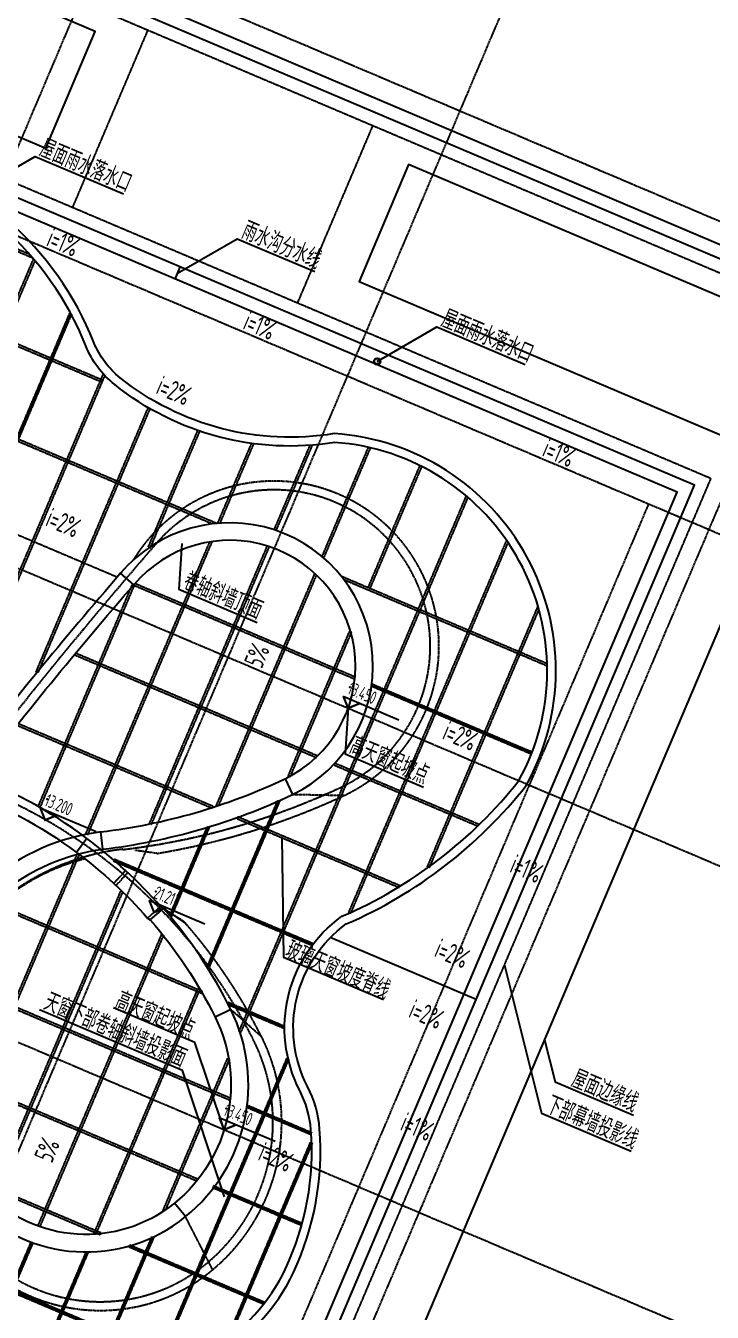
# Model space of a CAD drawing. Extents: x 11778731 to 12222456, y -6694179 to -6314888.
# Drawn here: x 11944382 to 11960114, y -6481423 to -6451944 of the extents above; entities that cross this region are included whole.
import ezdxf
from ezdxf.enums import TextEntityAlignment as Align

# ---------------------------------------------------------------- set-up
doc = ezdxf.new("R2010")
doc.units = 0
doc.header["$LTSCALE"] = 10
doc.header["$MEASUREMENT"] = 0
for name, pattern in [('A3-RG-axis-100$0$CENTER', [2, 1.25, -0.25, 0.25, -0.25]), ('A3-RI-RF(顶视)$0$A3-RM-RF$0$DASH', [0.35, 0.25, -0.1]), ('A3-RI-RF(顶视)$0$CENTER', [2, 1.25, -0.25, 0.25, -0.25]), ('A3-RI-RF(顶视)$0$DASH', [0.35, 0.25, -0.1]), ('A3-RI-RF(顶视)$0$DOTE', [2.42, 2, -0.2, 0.02, -0.2])]:
    doc.linetypes.add(name, pattern=pattern)
for name, color, linetype in [('A3-RG-axis-100$0$A-DIMS-100', 1, 'Continuous'), ('A3-RG-axis-100$0$A-GRID', 1, 'A3-RG-axis-100$0$CENTER'), ('A3-RI-RF(顶视)$0$A-FLOR', 2, 'Continuous'), ('A3-RI-RF(顶视)$0$A-GLAZ', 140, 'Continuous'), ('A3-RI-RF(顶视)$0$A-GRID', 1, 'A3-RI-RF(顶视)$0$CENTER'), ('A3-RI-RF(顶视)$0$A-HATH', 9, 'Continuous'), ('A3-RI-RF(顶视)$0$A-ROOF-EDGE', 2, 'Continuous'), ('A3-RI-RF(顶视)$0$A-WALL', 7, 'Continuous'), ('A3-RI-RF(顶视)$0$A3-RM-RF$0$0P-1', 191, 'Continuous'), ('A3-RI-RF(顶视)$0$A3-SYMB-RF-100$0$A-SYMB', 4, 'Continuous'), ('A3-RI-RF(顶视)$0$A3-SYMB-RF-100$0$A-SYMB-AREA', 4, 'Continuous'), ('A3-RI-RF(顶视)$0$A3-SYMB-RF-100$0$A-SYMB-NAME', 4, 'Continuous'), ('A3-RI-RF(顶视)$0$A3-SYMB-RF-100$0$A-SYMB-NAME-E', 4, 'Continuous')]:
    doc.layers.add(name, color=color, linetype=linetype)
doc.styles.add('A3-RG-axis-100$0$XD2008', font='xd-hzs.shx', dxfattribs={"width": 0.7, "bigfont": 'xd-hztxt.shx'})
doc.styles.add('A3-RI-RF(顶视)$0$A3-SYMB-RF-100$0$ECADI', font='hzs.shx', dxfattribs={"width": 0.7, "bigfont": 'hztxt.shx'})
doc.styles.add('A3-RI-RF(顶视)$0$A3-SYMB-RF-100$0$XD2008', font='hzs.shx', dxfattribs={"width": 0.7, "bigfont": 'hztxt.shx'})
doc.dimstyles.new('A3-RG-axis-100$0$XD100$0', dxfattribs={"dimscale": 100, "dimtxt": 3.5, "dimasz": 1, "dimexe": 1, "dimexo": 2, "dimgap": 0.5, "dimtad": 1, "dimdec": 0, "dimdsep": 46, "dimtxsty": 'A3-RG-axis-100$0$XD2008', "dimblk1": 'A3-RG-axis-100$0$_ARCHTICK', "dimblk2": 'A3-RG-axis-100$0$_ARCHTICK', "dimsah": 1, "dimcen": 2.5, "dimclrt": 4, "dimaunit": 1, "dimadec": 0, "dimazin": 0, "dimtfac": 1, "dimtdec": 0, "dimtix": 1, "dimtmove": 0, "dimatfit": 3, "dimfxl": 0, "dimtolj": 1, "dimtzin": 0, "dimarcsym": 0})

# ---------------------------------------------------------------- blocks, each defined once
blk = doc.blocks.new('A3-RG-axis-100$0$_ARCHTICK')
at = {"color": 0, "linetype": 'ByBlock', "const_width": 0.15}
blk.add_lwpolyline([(-0.5, -0.5), (0.5, 0.5)], dxfattribs=at)
blk = doc.blocks.new('*D80')
at = {"layer": 'A3-RG-axis-100$0$A-DIMS-100', "color": 0, "lineweight": -2}
for p, q in [((11924160, -6478900), (11923248, -6481050)), ((11923287, -6480958), (11955505, -6494633)), ((11956378, -6492576), (11955465, -6494725))]:
    blk.add_line(p, q, dxfattribs=at)
at = {"layer": 'Defpoints', "color": 0}
for p in [(11924238, -6478716), (11956456, -6492392), (11955505, -6494633)]:
    blk.add_point(p, dxfattribs=at)
at = {"layer": 'A3-RG-axis-100$0$A-DIMS-100', "color": 0, "lineweight": -2, "xscale": 100, "yscale": 100, "zscale": 100}
for p, rotation in [((11923287, -6480958), 156.9999999998815), ((11955505, -6494633), 336.9999999998814)]:
    blk.add_blockref('A3-RG-axis-100$0$_ARCHTICK', p, dxfattribs=dict(at, rotation=rotation))
at = {"layer": 'A3-RG-axis-100$0$A-DIMS-100', "color": 4, "insert": (11939484, -6487588), "char_height": 350, "attachment_point": 5, "rotation": 337, "style": 'A3-RG-axis-100$0$XD2008'}
blk.add_mtext('\\A1;35000', dxfattribs=at)
blk = doc.blocks.new('A3-RI-RF(顶视)$0$TIANCHUANG2')
at = {"layer": 'A3-RI-RF(顶视)$0$A-GLAZ', "linetype": 'A3-RI-RF(顶视)$0$DASH'}
for p, q in [((11935192, -6463367), (11938788, -6454894)), ((11935238, -6463387), (11938847, -6454885)), ((11938384, -6459046), (11940166, -6454848)), ((11938430, -6459065), (11940212, -6454868)), ((11938920, -6454874), (11944534, -6457258)), ((11939018, -6454862), (11944459, -6457171)), ((11939926, -6458613), (11941401, -6455138)), ((11939972, -6458633), (11941447, -6455158)), ((11934549, -6461683), (11937199, -6455438)), ((11934595, -6461702), (11937270, -6455401)), ((11941209, -6458789), (11942544, -6455644)), ((11941255, -6458809), (11942588, -6455668)), ((11936397, -6455976), (11946135, -6460110)), ((11936441, -6455941), (11946154, -6460064)), ((11942313, -6459387), (11943601, -6456353)), ((11942359, -6459407), (11943641, -6456386)), ((11943236, -6460413), (11944561, -6457289)), ((11943282, -6460432), (11944598, -6457332)), ((11935067, -6457584), (11938482, -6459034)), ((11935087, -6457538), (11938501, -6458988)), ((11943929, -6461979), (11945392, -6458531)), ((11943952, -6461989), (11945415, -6458541)), ((11943975, -6461999), (11945438, -6458550)), ((11937461, -6464419), (11939750, -6459028)), ((11937492, -6464474), (11939796, -6459047)), ((11938370, -6465477), (11941052, -6459159)), ((11934372, -6459462), (11936924, -6460545)), ((11934391, -6459416), (11936943, -6460499)), ((11938416, -6465497), (11941098, -6459178)), ((11938985, -6459247), (11943121, -6461003)), ((11939004, -6459201), (11943140, -6460957)), ((11936844, -6462675), (11938099, -6459717)), ((11936890, -6462694), (11938145, -6459737)), ((11939207, -6466704), (11942150, -6459771)), ((11939253, -6466724), (11942196, -6459791)), ((11942381, -6468824), (11946160, -6459922)), ((11942427, -6468844), (11946197, -6459962)), ((11937294, -6460703), (11943683, -6463414)), ((11937314, -6460657), (11943702, -6463368)), ((11940183, -6467605), (11943045, -6460861)), ((11940229, -6467625), (11943091, -6460881)), ((11944618, -6466754), (11947188, -6460698)), ((11944664, -6466773), (11947234, -6460718)), ((11943702, -6461195), (11948769, -6463346)), ((11947191, -6463890), (11948326, -6461216)), ((11947237, -6463910), (11948372, -6461236)), ((11943682, -6461241), (11948666, -6463357)), ((11948781, -6463345), (11949561, -6461507)), ((11948837, -6463341), (11949607, -6461527)), ((11934535, -6461704), (11936433, -6462510)), ((11934555, -6461658), (11936453, -6462464)), ((11950076, -6463494), (11950898, -6461557)), ((11950122, -6463513), (11950954, -6461552)), ((11951170, -6464115), (11952236, -6461604)), ((11951216, -6464134), (11952285, -6461615)), ((11952230, -6464816), (11953416, -6462023)), ((11952276, -6464835), (11953462, -6462043)), ((11936843, -6462702), (11943139, -6465374)), ((11936863, -6462656), (11943158, -6465328)), ((11941885, -6466794), (11943644, -6462649)), ((11941931, -6466814), (11943690, -6462669)), ((11949269, -6474992), (11954478, -6462720)), ((11949315, -6475011), (11954518, -6462754)), ((11931373, -6475564), (11936547, -6463373)), ((11931419, -6475583), (11936593, -6463393)), ((11944083, -6463557), (11946483, -6464576)), ((11945761, -6470458), (11948606, -6463756)), ((11945807, -6470478), (11948652, -6463775)), ((11947221, -6470219), (11949919, -6463863)), ((11947267, -6470238), (11949965, -6463883)), ((11951786, -6472261), (11955403, -6463740)), ((11951832, -6472280), (11955436, -6463789)), ((11935411, -6464249), (11937366, -6465078)), ((11935431, -6464203), (11937385, -6465032)), ((11944667, -6469837), (11946823, -6464757)), ((11944713, -6469857), (11946869, -6464777)), ((11946860, -6464763), (11951914, -6466908)), ((11946879, -6464717), (11951934, -6466862)), ((11948753, -6469808), (11951005, -6464504)), ((11948799, -6469828), (11951051, -6464523)), ((11951607, -6464551), (11956338, -6466559)), ((11951671, -6464632), (11956319, -6466605)), ((11935656, -6468671), (11937259, -6464895)), ((11935702, -6468691), (11937305, -6464914)), ((11938040, -6465365), (11941747, -6466938)), ((11938060, -6465319), (11941766, -6466892)), ((11953587, -6471217), (11956120, -6465249)), ((11953633, -6471237), (11956142, -6465325)), ((11950394, -6469142), (11951805, -6465818)), ((11950440, -6469162), (11951851, -6465838)), ((11934753, -6466142), (11938811, -6467865)), ((11934772, -6466096), (11938831, -6467819)), ((11945502, -6466359), (11951044, -6468712)), ((11945522, -6466313), (11951064, -6468666)), ((11930420, -6474609), (11933620, -6467071)), ((11930466, -6474629), (11933666, -6467090)), ((11942184, -6467096), (11943814, -6467788)), ((11952298, -6467071), (11955968, -6468629)), ((11952308, -6467048), (11955978, -6468606)), ((11952318, -6467025), (11955988, -6468583)), ((11933037, -6467586), (11935821, -6468768)), ((11933057, -6467540), (11935841, -6468722)), ((11941285, -6468272), (11941623, -6467474)), ((11944186, -6467974), (11948664, -6469874)), ((11944206, -6467927), (11948684, -6469828)), ((11935611, -6468841), (11935870, -6468232)), ((11935854, -6474603), (11938533, -6468292)), ((11935900, -6474623), (11938579, -6468312)), ((11937159, -6474728), (11939992, -6468054)), ((11937205, -6474748), (11940038, -6468073)), ((11939502, -6468158), (11942530, -6469443)), ((11939522, -6468112), (11942550, -6469397)), ((11929757, -6472972), (11931590, -6468653)), ((11929803, -6472991), (11931636, -6468672)), ((11934776, -6473945), (11936998, -6468710)), ((11934822, -6473964), (11937044, -6468730)), ((11938911, -6473800), (11941104, -6468633)), ((11938957, -6473820), (11941150, -6468653)), ((11951440, -6468880), (11954751, -6470285)), ((11951459, -6468834), (11954770, -6470239)), ((11931238, -6468996), (11934019, -6470176)), ((11931258, -6468950), (11934039, -6470130)), ((11936339, -6468988), (11941243, -6471070)), ((11936359, -6468942), (11941263, -6471024)), ((11933992, -6472591), (11935350, -6469393)), ((11934038, -6472611), (11935396, -6469412)), ((11940316, -6476889), (11943388, -6469651)), ((11940362, -6476909), (11943434, -6469670)), ((11948551, -6473484), (11950159, -6469694)), ((11948574, -6473494), (11950182, -6469704)), ((11948597, -6473504), (11950206, -6469714)), ((11949236, -6470063), (11952960, -6471643)), ((11934393, -6470335), (11939915, -6472679)), ((11934413, -6470289), (11939935, -6472633)), ((11947675, -6472348), (11948547, -6470293)), ((11947698, -6472358), (11948570, -6470303)), ((11947721, -6472368), (11948593, -6470313)), ((11949217, -6470109), (11952940, -6471689)), ((11930098, -6470630), (11933544, -6472093)), ((11930078, -6470676), (11933525, -6472139)), ((11942697, -6477678), (11945569, -6470912)), ((11942743, -6477698), (11945615, -6470932)), ((11941626, -6471232), (11943172, -6471888)), ((11941646, -6471186), (11943192, -6471842)), ((11946386, -6471080), (11950951, -6473018)), ((11946396, -6471057), (11950961, -6472995)), ((11946406, -6471034), (11950971, -6472972)), ((11939362, -6476065), (11941156, -6471838)), ((11943583, -6478790), (11946565, -6471765)), ((11943622, -6478826), (11946611, -6471784)), ((11939316, -6476046), (11941077, -6471897)), ((11943571, -6472058), (11948406, -6474110)), ((11943591, -6472012), (11948425, -6474064)), ((11933945, -6472317), (11938474, -6474239)), ((11933955, -6472294), (11938483, -6474216)), ((11933965, -6472271), (11938493, -6474193)), ((11929734, -6472702), (11937349, -6475935)), ((11929754, -6472656), (11937436, -6475917)), ((11940300, -6472842), (11942063, -6473590)), ((11940320, -6472796), (11942082, -6473544)), ((11944662, -6479445), (11947498, -6472764)), ((11944709, -6479465), (11947544, -6472784)), ((11932540, -6476012), (11933757, -6473146)), ((11932563, -6476022), (11933780, -6473155)), ((11932586, -6476032), (11933803, -6473165)), ((11942431, -6473747), (11949059, -6476560)), ((11942451, -6473701), (11949078, -6476514)), ((11945940, -6479636), (11948313, -6474044)), ((11945995, -6479632), (11948359, -6474063)), ((11933691, -6476500), (11934610, -6474336)), ((11933741, -6476509), (11934656, -6474355)), ((11938894, -6474418), (11941716, -6475616)), ((11938914, -6474372), (11941736, -6475570)), ((11948997, -6474361), (11950304, -6474916)), ((11949007, -6474338), (11950314, -6474893)), ((11949017, -6474315), (11950323, -6474870)), ((11935034, -6476536), (11935698, -6474972)), ((11935057, -6476546), (11935721, -6474982)), ((11935080, -6476555), (11935744, -6474992)), ((11931318, -6475547), (11933475, -6476463)), ((11931337, -6475501), (11933691, -6476500)), ((11947489, -6482384), (11950370, -6475596)), ((11947512, -6482394), (11950393, -6475606)), ((11947516, -6479121), (11949010, -6475602)), ((11947535, -6482404), (11950416, -6475616)), ((11947592, -6479071), (11949056, -6475622)), ((11942127, -6475790), (11948308, -6478414)), ((11942146, -6475744), (11948328, -6478368)), ((11940829, -6478880), (11941827, -6476527)), ((11940875, -6478899), (11941873, -6476547)), ((11949443, -6476723), (11950913, -6477347)), ((11949453, -6476700), (11950922, -6477324)), ((11949463, -6476677), (11950932, -6477301)), ((11940485, -6477212), (11942504, -6478069)), ((11940506, -6477275), (11942485, -6478115)), ((11949008, -6482004), (11950909, -6477525)), ((11949031, -6482013), (11950932, -6477535)), ((11949054, -6482023), (11950955, -6477544)), ((11941736, -6479942), (11942504, -6478133)), ((11941759, -6479952), (11942527, -6478142)), ((11941782, -6479962), (11942550, -6478152)), ((11943199, -6478418), (11946091, -6479646)), ((11943219, -6478372), (11946111, -6479600)), ((11948662, -6478564), (11950700, -6479429)), ((11948672, -6478541), (11950710, -6479406)), ((11948681, -6478518), (11950720, -6479383)), ((11942472, -6481406), (11943415, -6479185)), ((11942495, -6481416), (11943438, -6479195)), ((11942518, -6481425), (11943461, -6479205)), ((11941118, -6479707), (11947964, -6482613)), ((11941128, -6479684), (11947974, -6482590)), ((11941138, -6479661), (11947984, -6482567)), ((11945903, -6482920), (11947275, -6479689)), ((11945926, -6482930), (11947298, -6479699)), ((11945950, -6482939), (11947321, -6479709)), ((11943504, -6482174), (11944506, -6479814)), ((11943527, -6482183), (11944529, -6479824)), ((11943550, -6482193), (11944552, -6479833)), ((11944641, -6482696), (11945772, -6480031)), ((11944664, -6482706), (11945795, -6480040)), ((11944687, -6482715), (11945818, -6480050)), ((11946747, -6479924), (11949841, -6481237)), ((11946757, -6479901), (11949851, -6481214)), ((11946767, -6479878), (11949861, -6481191))]:
    blk.add_line(p, q, dxfattribs=at)
blk = doc.blocks.new('A3-RI-RF(顶视)$0$A3-SYMB-RF-100$0$ECADI-TAG-HGHT（国标）')
at = {"layer": '', "color": 1}
blk.add_line((-2.12, 2.12), (11.77, 2.12), dxfattribs=at)
at = {"color": 1, "const_width": 0.5}
blk.add_lwpolyline([(-2.12, 2.12), (0, 0), (2.12, 2.12)], dxfattribs=at)
at = {"color": 1}
blk.add_point((-1.48, 4.6), dxfattribs=at)
at = {"style": 'A3-RI-RF(顶视)$0$A3-SYMB-RF-100$0$XD2008', "width": 0.7}
blk.add_attdef('FL', text='', height=3, dxfattribs=at).set_placement((-2.69, 2.97), align=Align.RIGHT)
for tag, p in [('F.F.L.', (2.28, 2.97)), ('T.O.S.', (2.28, -1.1))]:
    blk.add_attdef(tag, p, '', height=3, dxfattribs=at)
blk = doc.blocks.new('A3-RI-RF(顶视)$0$A3-SYMB-RF-100$0$ECADI-TAG-ROOM')
at = {"layer": 'A3-RI-RF(顶视)$0$A3-SYMB-RF-100$0$A-SYMB-AREA', "style": 'A3-RI-RF(顶视)$0$A3-SYMB-RF-100$0$ECADI', "width": 0.7}
blk.add_attdef('340M2', text='', height=2.5, dxfattribs=at).set_placement((7.17, -1.75), align=Align.MIDDLE_LEFT)
at = {"layer": 'A3-RI-RF(顶视)$0$A3-SYMB-RF-100$0$A-SYMB-NAME', "style": 'A3-RI-RF(顶视)$0$A3-SYMB-RF-100$0$ECADI', "width": 0.7}
blk.add_attdef('CHINESENAME', (-5.13, 0.09), '', height=4.5, dxfattribs=at)
at = {"layer": 'A3-RI-RF(顶视)$0$A3-SYMB-RF-100$0$A-SYMB-NAME-E', "style": 'A3-RI-RF(顶视)$0$A3-SYMB-RF-100$0$ECADI', "width": 0.7}
for tag, p in [('ENGLISHHIGH', (-5.13, 8.04)), ('ENGLISHLOW', (-5.13, 4.84))]:
    blk.add_attdef(tag, p, '', height=2.5, dxfattribs=at)
blk = doc.blocks.new('A3-RI-RF(顶视)$0$A3-RM-RF$0$DFA')
at = {"layer": 'A3-RI-RF(顶视)$0$A3-RM-RF$0$0P-1'}
for radius in [75, 65]:
    blk.add_circle((0, 0), radius, dxfattribs=at)
blk = doc.blocks.new('A3-RI-RF(顶视)')
at = {"layer": 'A3-RI-RF(顶视)$0$A-FLOR', "linetype": 'A3-RI-RF(顶视)$0$DASH'}
for p, q in [((11946587.1, -6464453), (11946556.3, -6464490.8)), ((11951667.6, -6469584.6), (11950497.9, -6469562.5)), ((11947393.2, -6470908.9), (11946881.1, -6470838.2)), ((11947570.6, -6472193.4), (11947535.6, -6472169.6)), ((11948049.3, -6472519.6), (11947537.7, -6472169.9)), ((11948005, -6472469.2), (11947553.1, -6472181.5)), ((11949788.6, -6475112.6), (11949080.2, -6474483.5)), ((11948665.9, -6480447.6), (11948043.1, -6479231.7))]:
    blk.add_line(p, q, dxfattribs=at)
at = {"layer": 'A3-RI-RF(顶视)$0$A-FLOR', "linetype": 'A3-RI-RF(顶视)$0$DASH', "const_width": 50}
blk.add_lwpolyline([(11947473.7, -6472127.2), (11947499.6, -6472144.8), (11947535.6, -6472169.6)], dxfattribs=at)
at = {"layer": 'A3-RI-RF(顶视)$0$A-FLOR', "linetype": 'A3-RI-RF(顶视)$0$DASH'}
for centre, radius, start, end in [((11950071.6, -6466158.1), 3780, 294.9747, 148.7021), ((11944671.5, -6454564), 16570, 279.45401, 294.9747), ((11938864.6, -6480549.6), 12200, 41.16272, 41.47753), ((11938854.7, -6480555.4), 12211.5, 26.46361, 41.15249), ((11945847.4, -6477068.8), 4400, 309.83709, 26.3974), ((11946087.2, -6477350.6), 4030, 224.22749, 309.78277)]:
    blk.add_arc(centre, radius, start, end, dxfattribs=at)
blk.add_open_spline([(11943759.3, -6472065.1), (11943829.4, -6472004.2), (11943936.9, -6471915.9), (11944085.4, -6471804.4), (11944236.9, -6471697.3), (11944431.9, -6471571.5), (11944722.6, -6471406.7), (11945075.3, -6471240.1), (11945424.4, -6471112.8), (11945644.8, -6471049.3), (11945723, -6471028.8), (11945729.4, -6471027.2)], degree=3, knots=[-1, -1, -1, -1, -0.90384615, -0.85576923, -0.80769231, -0.71153846, -0.61538462, -0.46153846, -0.30769231, -0.23076923, -0.22390383, -0.22390383, -0.22390383, -0.22390383], dxfattribs=at)
at = {"layer": 'A3-RI-RF(顶视)$0$A-GRID', "linetype": 'A3-RI-RF(顶视)$0$DOTE'}
for centre, radius, start, end in [((11950071.6, -6466158.1), 3580, 294.9747, 139.02532), ((12036082.3, -6540859.3), 117500, 139.025323, 142.454437), ((11938867.6, -6480550.7), 12000, 26.47118, 70.2633), ((11944667.2, -6454554.9), 16380, 276.78073, 294.9747), ((11947250.7, -6476223.4), 5450, 96.77025, 224.18695), ((11945847.4, -6477068.8), 4200, 309.83709, 26.39442), ((11946087.2, -6477350.6), 3830, 224.22795, 309.78277)]:
    blk.add_arc(centre, radius, start, end, dxfattribs=at)
at = {"layer": 'A3-RI-RF(顶视)$0$A-HATH', "linetype": 'A3-RI-RF(顶视)$0$DASH'}
blk.add_lwpolyline([(11904898.2, -6423676.1), (11904600.3, -6429360, -0.0333173), (11938659.8, -6448425.2), (11947184.1, -6452043.6), (11970555.8, -6461964.3), (11976217.5, -6448626.2)], format="xyb", dxfattribs=at)
blk.add_lwpolyline([(11925755.8, -6476190.3), (11949854.6, -6486419.6), (11960083.9, -6462320.8), (11935985.1, -6452091.5)], close=True, dxfattribs=at)
for points in [[(11945457.1, -6456112.1), (11947184.1, -6452043.6)], [(11950611.9, -6458300.2), (11952338.9, -6454231.7)]]:
    blk.add_lwpolyline(points, dxfattribs=at)
at = {"layer": 'A3-RI-RF(顶视)$0$A-ROOF-EDGE'}
for points in [[(11977074.7, -6448935.7), (11977074.7, -6448935.7), (11971198.1, -6462780.1), (11953156.1, -6455121.7), (11952019.1, -6457800.3), (11961868.5, -6461981.1), (11950654.5, -6488399.6), (11923775.8, -6476990.3), (11934989.8, -6450571.8), (11944839.2, -6454752.6), (11945976.2, -6452074), (11937358.7, -6448416.1, 0.0021045), (11935284.3, -6447089.5), (11932817.3, -6450983.9, 0.0333547), (11899110.4, -6432654.1), (11899696.6, -6421468.1)], [(11948735, -6482445.5, 0.1535748), (11950515.7, -6480510.1, 0.1299203), (11951115.8, -6477223.9, 0.0996451), (11950838.8, -6476247.5, -0.3703645), (11951727.4, -6472525.2, 0.124779), (11955849.4, -6469352, 0.5495011), (11951453, -6461289.6, -0.2126679), (11946545.8, -6460011.6, -0.1298798), (11945943.7, -6459200.5, 0.2381019), (11940954, -6454797.7, 0.2821703)], [(11948735, -6482445.5, 0.1535748), (11950515.7, -6480510.1, 0.1299203), (11951115.8, -6477223.9, 0.0996451), (11950838.8, -6476247.5, -0.3703645), (11951727.4, -6472525.2, 0.124779), (11955849.4, -6469352, 0.5495011), (11951453, -6461289.6, -0.2126679), (11946545.8, -6460011.6, -0.1298798), (11945943.7, -6459200.5, 0.2381019), (11940954, -6454797.7, 0.2821703)], [(11948635.2, -6482272.2, 0.1535748), (11950334.7, -6480425.1, 0.1299203), (11950916.4, -6477239.4, 0.0996451), (11950660.9, -6476339, -0.3724026), (11951628.3, -6472350.1, 0.12491), (11955682.2, -6469241.1, 0.5470909), (11951462.5, -6461490.7, -0.2117091), (11946421, -6460167.8, -0.1298798), (11945758, -6459274.7, 0.2381019), (11940903.5, -6454991.2, 0.2821703), (11935816.1, -6456534.5, 0.1075377), (11934525.1, -6458831.8, 0.1815577), (11934730.4, -6462165.1, -0.0241252), (11935297.6, -6463616.9, -0.3068874), (11934543.1, -6466329.1, -0.0122158), (11931937.6, -6468434, 221.3085722)]]:
    blk.add_lwpolyline(points, format="xyb", dxfattribs=at)
at = {"layer": 'A3-RI-RF(顶视)$0$A-WALL'}
for points in [[(11950496.2, -6469560.7, 1.2309472), (11946556.2, -6464490.8)], [(11946151, -6470812.5), (11946103.2, -6470415.4, 0.0802811), (11950328, -6469197.7, 1.2301551), (11946858.3, -6464753.1)], [(11939765.7, -6468104.5), (11939717.8, -6467705, 0.0798778), (11935383.6, -6468945.5), (11935552.4, -6469308.1, 1.2328626), (11938979.9, -6473757.5), (11939283.1, -6474020.9, 0.0150821), (11943116.5, -6469328, -0.0147773), (11946858.3, -6464753.1), (11946556.3, -6464490.8, 0.0147773), (11942799.5, -6469084.1)], [(11945784, -6470566.7, 0.0765768), (11942987.3, -6469067.7)], [(11942854.2, -6469445, -0.0766329), (11945545.4, -6470887.7, -0.053343), (11947172.3, -6472390.7), (11947234.7, -6472431), (11947535.6, -6472169.6)], [(11947234.7, -6472431, -0.0647198), (11948722.1, -6474661.7, -0.3507952), (11947790.7, -6478921.6, -0.3908554), (11943432.5, -6478642.7, -0.6161049), (11946151, -6470812.5, 0.0802507), (11950496.9, -6469560.3)], [(11946103.1, -6470415.4, 0.6164871), (11943145.9, -6478921.7), (11943432.5, -6478642.7)], [(11947172.3, -6472390.7), (11947473.4, -6472127.4, 0.0533424), (11945784, -6470566.7)], [(11949080.1, -6474483.5, 0.0646352), (11947537.7, -6472169.9)], [(11948043.2, -6479231.8, 0.3507923), (11949080.1, -6474483.5), (11948722.1, -6474661.7)], [(11943145.8, -6478921.6, 0.3906028), (11948043.2, -6479231.8), (11947790.7, -6478921.6)]]:
    blk.add_lwpolyline(points, format="xyb", dxfattribs=at)
for points in [[(11950328, -6469197.7), (11950497.9, -6469562.5)], [(11945784.2, -6470566.4), (11945545.4, -6470887.7)]]:
    blk.add_lwpolyline(points, dxfattribs=at)
at = {"layer": 'A3-RI-RF(顶视)$0$A3-RM-RF$0$0P-1'}
for p, q in [((11947804, -6457749.3), (11947921.2, -6457473.1)), ((11954702.3, -6474256.9), (11951361.8, -6472838.9))]:
    blk.add_line(p, q, dxfattribs=at)
at = {"layer": 'A3-RI-RF(顶视)$0$A3-RM-RF$0$0P-1', "linetype": 'A3-RI-RF(顶视)$0$A3-RM-RF$0$DASH'}
for p, q in [((11946398.9, -6471595.8), (11946670.4, -6471302)), ((11946450.3, -6471643.3), (11946721.8, -6471349.5))]:
    blk.add_line(p, q, dxfattribs=at)
at = {"layer": 'A3-RI-RF(顶视)$0$A3-RM-RF$0$0P-1'}
for points in [[(11905192.1, -6423800.8), (11904910.4, -6429175.3, -0.0331236), (11938801.4, -6448159.4), (11947301.3, -6451767.4), (11970396.9, -6461570.9), (11975941.3, -6448508.9)], [(11905485.9, -6423925.6), (11905220.5, -6428990.8, -0.0329302), (11938942.8, -6447893.6), (11947418.5, -6451491.3), (11970237.9, -6461177.5), (11975665.2, -6448391.7)]]:
    blk.add_lwpolyline(points, format="xyb", dxfattribs=at)
for points in [[(11926136, -6476036.7), (11949700.9, -6486039.4), (11959703.7, -6462474.5), (11936138.7, -6452471.7)], [(11926529.4, -6475877.7), (11949542, -6485646), (11959310.3, -6462633.4), (11936297.7, -6452865.1)]]:
    blk.add_lwpolyline(points, close=True, dxfattribs=at)
at = {"layer": 'A3-RI-RF(顶视)$0$A3-RM-RF$0$0P-1', "const_width": 20}
blk.add_lwpolyline([(11949191.8, -6470098.2), (11952923.8, -6471682.3)], dxfattribs=at)
at = {"layer": 'A3-RI-RF(顶视)$0$A3-SYMB-RF-100$0$A-SYMB'}
for points in [[(11943230.8, -6455726.6), (11944597.6, -6454938.9), (11946620.4, -6455797.5)], [(11947862.6, -6457611.2), (11949229.5, -6456823.5), (11951004.7, -6457577)], [(11952435.8, -6459633.9), (11953802.7, -6458846.2), (11955825.4, -6459704.8)], [(11947956, -6463806.1), (11947888.2, -6464850.5), (11949687.6, -6465614.3)], [(11951768.9, -6467580.6), (11951701.1, -6468625), (11953500.5, -6469388.8)], [(11950248, -6470546.5), (11950290.6, -6473288), (11952578, -6474258.9)], [(11955351.6, -6473469.6), (11956202.9, -6476860.8), (11958259.1, -6477733.5)], [(11948936.9, -6478775.5), (11947970.5, -6475886.4), (11944696.6, -6474496.6)], [(11948928.1, -6477241.2), (11948258.8, -6475239.9), (11946394.4, -6474448.5)], [(11956267, -6475177.5), (11956510.1, -6476145.5), (11958309.5, -6476909.4)]]:
    blk.add_lwpolyline(points, dxfattribs=at)
for points in [[(11946440.8, -6457009.5, 0, 0, 0), (11944816, -6456319.8, 80, 0, 0), (11944539.9, -6456202.6, 0, 0, 0)], [(11949283, -6458216, 0, 0, 0), (11950907.8, -6458905.7, 80, 0, 0), (11951184, -6459022.9, 0, 0, 0)], [(11947818.6, -6460022.8, 0, 0, 0), (11948409.7, -6458630.4, 80, 0, 0), (11948526.9, -6458354.2, 0, 0, 0)], [(11945485, -6463136.7, 0, 0, 0), (11946174.7, -6461511.9, 80, 0, 0), (11946291.9, -6461235.8, 0, 0, 0)], [(11957800.4, -6461831.4, 0, 0, 0), (11956175.6, -6461141.7, 80, 0, 0), (11955899.4, -6461024.5, 0, 0, 0)], [(11954431.3, -6467951.3, 0, 0, 0), (11955120.9, -6466326.6, 80, 0, 0), (11955238.2, -6466050.4, 0, 0, 0)], [(11949518.1, -6466718.3, 0, 0, 0), (11948828.5, -6468343.1, 80, 0, 0), (11948711.2, -6468619.3, 0, 0, 0)], [(11955925.2, -6470987.9, 0, 0, 0), (11956614.9, -6469363.1, 80, 0, 0), (11956732.1, -6469087, 0, 0, 0)], [(11954196.4, -6472921.6, 0, 0, 0), (11954886.1, -6471296.9, 80, 0, 0), (11955003.3, -6471020.7, 0, 0, 0)], [(11953390.4, -6474820.6, 0, 0, 0), (11952700.7, -6476445.4, 80, 0, 0), (11952583.5, -6476721.5, 0, 0, 0)], [(11945033.2, -6477284.2, 0, 0, 0), (11945722.9, -6475659.4, 80, 0, 0), (11945840.1, -6475383.2, 0, 0, 0)], [(11953200.3, -6477407.5, 0, 0, 0), (11952510.6, -6479032.2, 80, 0, 0), (11952393.4, -6479308.4, 0, 0, 0)], [(11949941.7, -6478093.5, 0, 0, 0), (11949252, -6479718.3, 80, 0, 0), (11949134.8, -6479994.4, 0, 0, 0)]]:
    blk.add_lwpolyline(points, format="xyseb", dxfattribs=at)
at = {"layer": 'A3-RI-RF(顶视)$0$A-GLAZ'}
blk.add_blockref('A3-RI-RF(顶视)$0$TIANCHUANG2', (0, 0), dxfattribs=at)
at = {"layer": 'A3-RI-RF(顶视)$0$A3-RM-RF$0$0P-1'}
blk.add_blockref('A3-RI-RF(顶视)$0$A3-RM-RF$0$DFA', (11952435.8, -6459633.9), dxfattribs=at)
at = {"layer": 'A3-RI-RF(顶视)$0$A3-SYMB-RF-100$0$A-SYMB'}
ref = blk.add_blockref('A3-RI-RF(顶视)$0$A3-SYMB-RF-100$0$ECADI-TAG-ROOM', (11945128.3, -6455129.4), dxfattribs=dict(at, xscale=99.99999999989046, yscale=100.0000000001164, rotation=337))
ref.add_attrib('CHINESENAME', '屋面雨水落水口', (11944660, -6454921), dxfattribs={"height": 450, "rotation": 337, "style": 'A3-RI-RF(顶视)$0$A3-SYMB-RF-100$0$ECADI', "width": 0.7})
ref = blk.add_blockref('A3-RI-RF(顶视)$0$A3-SYMB-RF-100$0$ECADI-TAG-ROOM', (11949760.1, -6457014), dxfattribs=dict(at, xscale=99.99999999989046, yscale=100.0000000001164, rotation=337))
ref.add_attrib('CHINESENAME', '雨水沟分水线', (11949291.8, -6456805.7), dxfattribs={"height": 450, "rotation": 337, "style": 'A3-RI-RF(顶视)$0$A3-SYMB-RF-100$0$ECADI', "width": 0.7})
ref = blk.add_blockref('A3-RI-RF(顶视)$0$A3-SYMB-RF-100$0$ECADI-TAG-ROOM', (11945298.1, -6457184.4), dxfattribs=dict(at, xscale=99.99999999989046, yscale=100.0000000001164, rotation=337))
ref.add_attrib('CHINESENAME', 'i=1%', (11944829.8, -6456976.1), dxfattribs={"height": 450, "rotation": 337, "style": 'A3-RI-RF(顶视)$0$A3-SYMB-RF-100$0$ECADI', "width": 0.7})
ref = blk.add_blockref('A3-RI-RF(顶视)$0$A3-SYMB-RF-100$0$ECADI-TAG-ROOM', (11949798.2, -6459089.5), dxfattribs=dict(at, xscale=-99.99999999989045, yscale=100.0000000001164, rotation=336.9999999997605))
ref.add_attrib('CHINESENAME', 'i=1%', (11949334.4, -6458883.1), dxfattribs={"height": 450, "rotation": 337, "style": 'A3-RI-RF(顶视)$0$A3-SYMB-RF-100$0$ECADI', "width": 0.7})
ref = blk.add_blockref('A3-RI-RF(顶视)$0$A3-SYMB-RF-100$0$ECADI-TAG-ROOM', (11954333.4, -6459036.7), dxfattribs=dict(at, xscale=99.99999999989046, yscale=100.0000000001164, rotation=337))
ref.add_attrib('CHINESENAME', '屋面雨水落水口', (11953865, -6458828.4), dxfattribs={"height": 450, "rotation": 337, "style": 'A3-RI-RF(顶视)$0$A3-SYMB-RF-100$0$ECADI', "width": 0.7})
ref = blk.add_blockref('A3-RI-RF(顶视)$0$A3-SYMB-RF-100$0$ECADI-TAG-ROOM', (11947991.4, -6460141.9), dxfattribs=dict(at, xscale=-99.99999999989046, yscale=100.0000000001165, rotation=156.9999999996914))
ref.add_attrib('CHINESENAME', 'i=2%', (11947340.4, -6460363.9), dxfattribs={"height": 450, "rotation": 337, "style": 'A3-RI-RF(顶视)$0$A3-SYMB-RF-100$0$ECADI', "width": 0.7})
ref = blk.add_blockref('A3-RI-RF(顶视)$0$A3-SYMB-RF-100$0$ECADI-TAG-ROOM', (11956657.7, -6462006.3), dxfattribs=dict(at, xscale=99.99999999989039, yscale=100.0000000001164, rotation=336.999999999861))
ref.add_attrib('CHINESENAME', 'i=1%', (11956189.3, -6461798), dxfattribs={"height": 450, "rotation": 337, "style": 'A3-RI-RF(顶视)$0$A3-SYMB-RF-100$0$ECADI', "width": 0.7})
ref = blk.add_blockref('A3-RI-RF(顶视)$0$A3-SYMB-RF-100$0$ECADI-TAG-ROOM', (11945276.6, -6463599.8), dxfattribs=dict(at, xscale=99.99999999989046, yscale=100.0000000001164, rotation=337))
ref.add_attrib('CHINESENAME', 'i=2%', (11944808.3, -6463391.5), dxfattribs={"height": 450, "rotation": 337, "style": 'A3-RI-RF(顶视)$0$A3-SYMB-RF-100$0$ECADI', "width": 0.7})
ref = blk.add_blockref('A3-RI-RF(顶视)$0$A3-SYMB-RF-100$0$ECADI-TAG-ROOM', (11948418.8, -6465041), dxfattribs=dict(at, xscale=99.99999999989046, yscale=100.0000000001164, rotation=337))
ref.add_attrib('CHINESENAME', '卷轴斜墙顶面', (11947950.5, -6464832.7), dxfattribs={"height": 450, "rotation": 337, "style": 'A3-RI-RF(顶视)$0$A3-SYMB-RF-100$0$ECADI', "width": 0.7})
ref = blk.add_blockref('A3-RI-RF(顶视)$0$A3-SYMB-RF-100$0$ECADI-TAG-ROOM', (11949997.8, -6466223.8), dxfattribs=dict(at, xscale=99.99999999989046, yscale=100.0000000001164, rotation=66.99999999999999))
ref.add_attrib('CHINESENAME', '5%', (11949789.5, -6466692.1), dxfattribs={"height": 450, "rotation": 67, "style": 'A3-RI-RF(顶视)$0$A3-SYMB-RF-100$0$ECADI', "width": 0.7})
ref = blk.add_blockref('A3-RI-RF(顶视)$0$A3-SYMB-RF-100$0$ECADI-TAG-HGHT（国标）', (11951768.9, -6467580.6), dxfattribs=dict(at, xscale=100, yscale=100, rotation=337))
ref.add_attrib('F.F.L.', '13.450', (11951734.1, -6467243.5), dxfattribs={"layer": '0', "height": 300, "rotation": 337, "style": 'A3-RI-RF(顶视)$0$A3-SYMB-RF-100$0$XD2008', "width": 0.7})
ref = blk.add_blockref('A3-RI-RF(顶视)$0$A3-SYMB-RF-100$0$ECADI-TAG-ROOM', (11954370.9, -6468486.5), dxfattribs=dict(at, xscale=99.99999999989046, yscale=100.0000000001164, rotation=337))
ref.add_attrib('CHINESENAME', 'i=2%', (11953902.6, -6468278.2), dxfattribs={"height": 450, "rotation": 337, "style": 'A3-RI-RF(顶视)$0$A3-SYMB-RF-100$0$ECADI', "width": 0.7})
ref = blk.add_blockref('A3-RI-RF(顶视)$0$A3-SYMB-RF-100$0$ECADI-TAG-ROOM', (11952231.7, -6468815.4), dxfattribs=dict(at, xscale=99.99999999989046, yscale=100.0000000001164, rotation=337))
ref.add_attrib('CHINESENAME', '高天窗起坡点', (11951763.4, -6468607.1), dxfattribs={"height": 450, "rotation": 337, "style": 'A3-RI-RF(顶视)$0$A3-SYMB-RF-100$0$ECADI', "width": 0.7})
ref = blk.add_blockref('A3-RI-RF(顶视)$0$A3-SYMB-RF-100$0$ECADI-TAG-HGHT（国标）', (11944826.5, -6470143.4), dxfattribs=dict(at, xscale=100, yscale=100, rotation=337))
ref.add_attrib('F.F.L.', '13.200', (11944791.7, -6469806.3), dxfattribs={"layer": '0', "height": 300, "rotation": 337, "style": 'A3-RI-RF(顶视)$0$A3-SYMB-RF-100$0$XD2008', "width": 0.7})
ref = blk.add_blockref('A3-RI-RF(顶视)$0$A3-SYMB-RF-100$0$ECADI-TAG-ROOM', (11956098, -6471107), dxfattribs=dict(at, xscale=-99.99999999989045, yscale=100.0000000001164, rotation=156.9999999997605))
ref.add_attrib('CHINESENAME', 'i=1%', (11955447, -6471329), dxfattribs={"height": 450, "rotation": 337, "style": 'A3-RI-RF(顶视)$0$A3-SYMB-RF-100$0$ECADI', "width": 0.7})
ref = blk.add_blockref('A3-RI-RF(顶视)$0$A3-SYMB-RF-100$0$ECADI-TAG-HGHT（国标）', (11947322.8, -6472259.1), dxfattribs=dict(at, xscale=100, yscale=100, rotation=337))
ref.add_attrib('F.F.L.', '21.217', (11947288.1, -6471922), dxfattribs={"layer": '0', "height": 300, "rotation": 337, "style": 'A3-RI-RF(顶视)$0$A3-SYMB-RF-100$0$XD2008', "width": 0.7})
ref = blk.add_blockref('A3-RI-RF(顶视)$0$A3-SYMB-RF-100$0$ECADI-TAG-ROOM', (11951096.2, -6473595.1), dxfattribs=dict(at, xscale=99.99999999989046, yscale=100.0000000001164, rotation=337))
ref.add_attrib('CHINESENAME', '玻璃天窗坡度脊线', (11950290.6, -6473288), dxfattribs={"height": 450, "rotation": 337, "style": 'A3-RI-RF(顶视)$0$A3-SYMB-RF-100$0$ECADI', "width": 0.7})
ref = blk.add_blockref('A3-RI-RF(顶视)$0$A3-SYMB-RF-100$0$ECADI-TAG-ROOM', (11954369.2, -6473040.7), dxfattribs=dict(at, xscale=-99.99999999989025, yscale=100.0000000001162, rotation=156.9999999997258))
ref.add_attrib('CHINESENAME', 'i=2%', (11953718.2, -6473262.7), dxfattribs={"height": 450, "rotation": 337, "style": 'A3-RI-RF(顶视)$0$A3-SYMB-RF-100$0$ECADI', "width": 0.7})
ref = blk.add_blockref('A3-RI-RF(顶视)$0$A3-SYMB-RF-100$0$ECADI-TAG-ROOM', (11947464.9, -6475636.9), dxfattribs=dict(at, xscale=-99.99999999989045, yscale=100.0000000001164, rotation=337.000000000266))
ref.add_attrib('CHINESENAME', '天窗下部卷轴斜墙投影面', (11944757.4, -6474478.1), dxfattribs={"height": 450, "rotation": 337, "style": 'A3-RI-RF(顶视)$0$A3-SYMB-RF-100$0$ECADI', "width": 0.7})
ref = blk.add_blockref('A3-RI-RF(顶视)$0$A3-SYMB-RF-100$0$ECADI-TAG-ROOM', (11947753.1, -6474990.5), dxfattribs=dict(at, xscale=-99.99999999989045, yscale=100.0000000001164, rotation=337.000000000266))
ref.add_attrib('CHINESENAME', '高天窗起坡点', (11946394.4, -6474448.5), dxfattribs={"height": 450, "rotation": 337, "style": 'A3-RI-RF(顶视)$0$A3-SYMB-RF-100$0$ECADI', "width": 0.7})
ref = blk.add_blockref('A3-RI-RF(顶视)$0$A3-SYMB-RF-100$0$ECADI-TAG-ROOM', (11953596.1, -6474862.2), dxfattribs=dict(at, xscale=99.99999999989046, yscale=100.0000000001164, rotation=337))
ref.add_attrib('CHINESENAME', 'i=2%', (11953127.7, -6474653.9), dxfattribs={"height": 450, "rotation": 337, "style": 'A3-RI-RF(顶视)$0$A3-SYMB-RF-100$0$ECADI', "width": 0.7})
ref = blk.add_blockref('A3-RI-RF(顶视)$0$A3-SYMB-RF-100$0$ECADI-TAG-ROOM', (11957315.6, -6476452.7), dxfattribs=dict(at, xscale=99.99999999989046, yscale=100.0000000001164, rotation=337))
ref.add_attrib('CHINESENAME', '屋面边缘线', (11956847.3, -6476244.4), dxfattribs={"height": 450, "rotation": 337, "style": 'A3-RI-RF(顶视)$0$A3-SYMB-RF-100$0$ECADI', "width": 0.7})
ref = blk.add_blockref('A3-RI-RF(顶视)$0$A3-SYMB-RF-100$0$ECADI-TAG-ROOM', (11956733.6, -6477051.2), dxfattribs=dict(at, xscale=99.99999999989046, yscale=100.0000000001164, rotation=337))
ref.add_attrib('CHINESENAME', '下部幕墙投影线', (11956265.3, -6476842.9), dxfattribs={"height": 450, "rotation": 337, "style": 'A3-RI-RF(顶视)$0$A3-SYMB-RF-100$0$ECADI', "width": 0.7})
ref = blk.add_blockref('A3-RI-RF(顶视)$0$A3-SYMB-RF-100$0$ECADI-TAG-HGHT（国标）', (11948928.3, -6477238.4), dxfattribs=dict(at, xscale=100, yscale=100, rotation=337))
ref.add_attrib('F.F.L.', '13.450', (11948893.5, -6476901.3), dxfattribs={"layer": '0', "height": 300, "rotation": 337, "style": 'A3-RI-RF(顶视)$0$A3-SYMB-RF-100$0$XD2008', "width": 0.7})
ref = blk.add_blockref('A3-RI-RF(顶视)$0$A3-SYMB-RF-100$0$ECADI-TAG-ROOM', (11953406, -6477449.1), dxfattribs=dict(at, xscale=99.99999999989046, yscale=100.0000000001164, rotation=337))
ref.add_attrib('CHINESENAME', 'i=1%', (11952937.6, -6477240.8), dxfattribs={"height": 450, "rotation": 337, "style": 'A3-RI-RF(顶视)$0$A3-SYMB-RF-100$0$ECADI', "width": 0.7})
ref = blk.add_blockref('A3-RI-RF(顶视)$0$A3-SYMB-RF-100$0$ECADI-TAG-ROOM', (11945010.6, -6477972.7), dxfattribs=dict(at, xscale=-99.99999999989046, yscale=100.0000000001164, rotation=66.99999999974676))
ref.add_attrib('CHINESENAME', '5%', (11944980.1, -6478022.2), dxfattribs={"height": 450, "rotation": 67, "style": 'A3-RI-RF(顶视)$0$A3-SYMB-RF-100$0$ECADI', "width": 0.7})
ref = blk.add_blockref('A3-RI-RF(顶视)$0$A3-SYMB-RF-100$0$ECADI-TAG-ROOM', (11950147.4, -6478135.1), dxfattribs=dict(at, xscale=99.99999999989046, yscale=100.0000000001164, rotation=337))
ref.add_attrib('CHINESENAME', 'i=2%', (11949679, -6477926.8), dxfattribs={"height": 450, "rotation": 337, "style": 'A3-RI-RF(顶视)$0$A3-SYMB-RF-100$0$ECADI', "width": 0.7})
blk = doc.blocks.new('A3-RG-axis-100')
at = {"layer": 'A3-RG-axis-100$0$A-GRID'}
for p, q in [((11979102.4, -6418565.4), (11947827.8, -6492243.7)), ((11957767.1, -6422760.8), (11931258.7, -6485210.6)), ((11966051.6, -6426277.4), (11939543.3, -6488727.1)), ((11937760.6, -6446859.4), (11980462.8, -6464985.4)), ((11935181.8, -6452934.6), (11977884, -6471060.6)), ((11932446.7, -6459378.2), (11975148.9, -6477504.2)), ((11958654.7, -6462898.3), (11946447.1, -6491657.6)), ((11928539.4, -6468583.2), (11971241.6, -6486709.2))]:
    blk.add_line(p, q, dxfattribs=at)
at = {"layer": 'A3-RG-axis-100$0$A-DIMS-100'}
dim = blk.add_linear_dim(base=(11955504.5, -6494633.2), p1=(11924238.1, -6478716.3), p2=(11956455.9, -6492391.9), angle=337, dimstyle='A3-RG-axis-100$0$XD100$0', override={"dimasz": 1}, dxfattribs=at)
dim.commit()
dim.dimension.update_dxf_attribs({"geometry": '*D80', "text_midpoint": (11939483.6, -6487588.3)})

msp = doc.modelspace()

# ---------------------------------------------------------------- block references
for name in ['A3-RI-RF(顶视)', 'A3-RG-axis-100']:
    msp.add_blockref(name, (0, 0))

doc.saveas('drawing.dxf')
